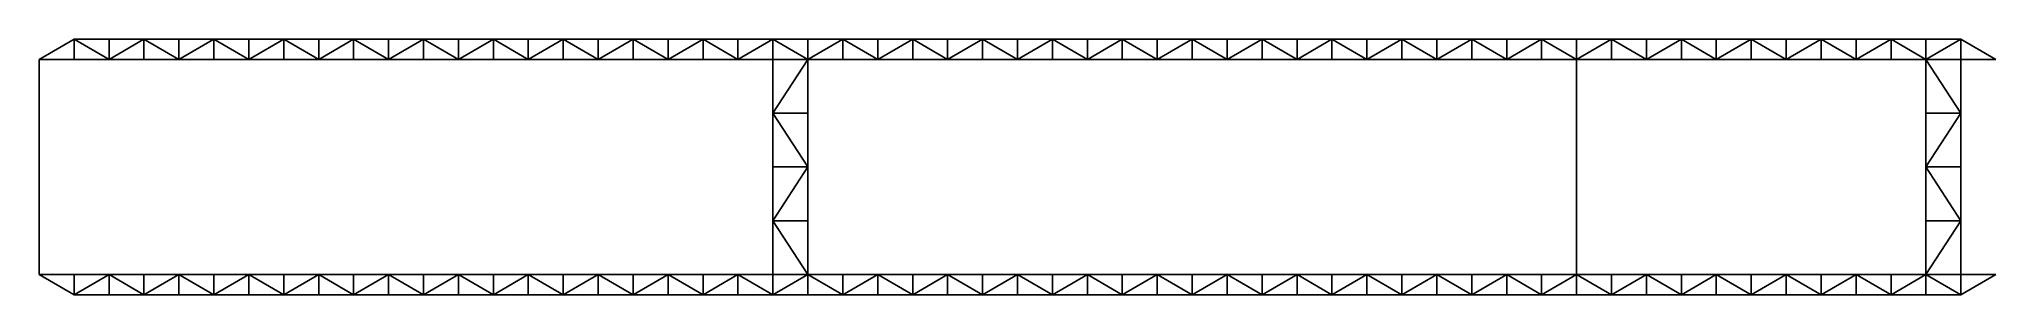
# Model space of a CAD drawing. Header units: inches. Extents: x 8 to 288, y 12 to 48.
import ezdxf

# ---------------------------------------------------------------- set-up
doc = ezdxf.new("R2010")
doc.units = ezdxf.units.IN
doc.header["$MEASUREMENT"] = 0
for name, color, linetype in [('Chords', 10, 'Continuous'), ('Decking', 12, 'Continuous'), ('Laterals', 40, 'Continuous'), ('Legs', 32, 'Continuous'), ('Tendons', 20, 'Continuous'), ('Webbing', 50, 'Continuous')]:
    doc.layers.add(name, color=color, linetype=linetype)

msp = doc.modelspace()

# ---------------------------------------------------------------- linework, layer by layer
at = {"layer": 'Chords', "extrusion": (0, 1, 0)}
msp.add_line((268, 45.41, 12.51), (8, 45.41, 12.51), dxfattribs=at)
at = {"layer": 'Chords', "extrusion": (0, -1, 0)}
msp.add_line((268, 14.59, 12.51), (8, 14.59, 12.51), dxfattribs=at)
at = {"layer": 'Decking', "extrusion": (0, 1, 0)}
msp.add_line((288, 45.41, 24.51), (8, 45.41, 24.51), dxfattribs=at)
at = {"layer": 'Decking', "extrusion": (0, -1, 0)}
msp.add_line((288, 14.59, 24.51), (8, 14.59, 24.51), dxfattribs=at)
at = {"layer": 'Laterals', "extrusion": (0, 1, 0)}
for p, q in [((283, 48.32, 22.98), (13, 48.32, 22.98)), ((8, 39.41, 18.38), (8, 39.41, 6.13)), ((228, 39.41, 18.38), (228, 39.41, 6.13))]:
    msp.add_line(p, q, dxfattribs=at)
at = {"layer": 'Laterals'}
for p, q in [((8, 39.41, 12.51), (8, 45.41, 12.51)), ((228, 39.41, 12.51), (228, 45.41, 12.51)), ((8, 20.59, 18.38), (8, 39.41, 18.38)), ((8, 39.41, 12.51), (8, 20.59, 12.51)), ((228, 20.59, 18.38), (228, 39.41, 18.38)), ((228, 39.41, 12.51), (228, 20.59, 12.51)), ((8, 20.59, 12.51), (8, 14.59, 12.51)), ((228, 20.59, 12.51), (228, 14.59, 12.51))]:
    msp.add_line(p, q, dxfattribs=at)
at = {"layer": 'Laterals', "extrusion": (1, 0, -1e-16)}
for p, q in [((113, 14.59, 21.51), (113, 45.41, 21.51)), ((118, 14.59, 18.51), (118, 45.41, 18.51)), ((278, 14.59, 18.51), (278, 45.41, 18.51)), ((283, 14.59, 21.51), (283, 45.41, 21.51))]:
    msp.add_line(p, q, dxfattribs=at)
at = {"layer": 'Laterals', "extrusion": (-3e-16, -1, 0)}
for p, q in [((8, 20.59, 18.38), (8, 20.59, 6.13)), ((228, 20.59, 18.38), (228, 20.59, 6.13))]:
    msp.add_line(p, q, dxfattribs=at)
at = {"layer": 'Laterals', "extrusion": (0, -1, 0)}
msp.add_line((283, 11.68, 22.98), (13, 11.68, 22.98), dxfattribs=at)
at = {"layer": 'Legs', "extrusion": (0, 1, 0)}
for p, q in [((8, 45.41, 24.51), (8, 45.41)), ((228, 45.41, 24.51), (228, 45.41))]:
    msp.add_line(p, q, dxfattribs=at)
at = {"layer": 'Legs', "extrusion": (0, -1, 0)}
for p, q in [((8, 14.59, 24.51), (8, 14.59)), ((228, 14.59, 24.51), (228, 14.59))]:
    msp.add_line(p, q, dxfattribs=at)
at = {"layer": 'Tendons', "extrusion": (0, 1, 0)}
for p, q in [((18, 45.41, 18.51), (8, 45.41, 24.51)), ((18, 45.41, 18.51), (8, 45.41, 12.51)), ((28, 45.41, 24.51), (18, 45.41, 18.51)), ((28, 45.41, 12.51), (18, 45.41, 18.51)), ((28, 45.41, 24.51), (38, 45.41, 18.51)), ((28, 45.41, 12.51), (38, 45.41, 18.51)), ((38, 45.41, 18.51), (48, 45.41, 24.51)), ((38, 45.41, 18.51), (48, 45.41, 12.51)), ((58, 45.41, 18.51), (48, 45.41, 24.51)), ((58, 45.41, 18.51), (48, 45.41, 12.51)), ((68, 45.41, 24.51), (58, 45.41, 18.51)), ((68, 45.41, 12.51), (58, 45.41, 18.51)), ((68, 45.41, 24.51), (78, 45.41, 18.51)), ((68, 45.41, 12.51), (78, 45.41, 18.51)), ((78, 45.41, 18.51), (88, 45.41, 24.51)), ((78, 45.41, 18.51), (88, 45.41, 12.51)), ((98, 45.41, 18.51), (88, 45.41, 24.51)), ((98, 45.41, 18.51), (88, 45.41, 12.51)), ((108, 45.41, 24.51), (98, 45.41, 18.51)), ((108, 45.41, 12.51), (98, 45.41, 18.51)), ((108, 45.41, 24.51), (118, 45.41, 18.51)), ((108, 45.41, 12.51), (118, 45.41, 18.51)), ((118, 45.41, 18.51), (128, 45.41, 24.51)), ((118, 45.41, 18.51), (128, 45.41, 12.51)), ((138, 45.41, 18.51), (128, 45.41, 24.51)), ((138, 45.41, 18.51), (128, 45.41, 12.51)), ((148, 45.41, 24.51), (138, 45.41, 18.51)), ((148, 45.41, 12.51), (138, 45.41, 18.51)), ((148, 45.41, 24.51), (158, 45.41, 18.51)), ((148, 45.41, 12.51), (158, 45.41, 18.51)), ((158, 45.41, 18.51), (168, 45.41, 24.51)), ((158, 45.41, 18.51), (168, 45.41, 12.51)), ((178, 45.41, 18.51), (168, 45.41, 24.51)), ((178, 45.41, 18.51), (168, 45.41, 12.51)), ((188, 45.41, 24.51), (178, 45.41, 18.51)), ((188, 45.41, 12.51), (178, 45.41, 18.51)), ((188, 45.41, 24.51), (198, 45.41, 18.51)), ((188, 45.41, 12.51), (198, 45.41, 18.51)), ((198, 45.41, 18.51), (208, 45.41, 24.51)), ((198, 45.41, 18.51), (208, 45.41, 12.51)), ((218, 45.41, 18.51), (208, 45.41, 24.51)), ((218, 45.41, 18.51), (208, 45.41, 12.51)), ((228, 45.41, 24.51), (218, 45.41, 18.51)), ((228, 45.41, 12.51), (218, 45.41, 18.51)), ((228, 45.41, 24.51), (238, 45.41, 18.51)), ((228, 45.41, 12.51), (238, 45.41, 18.51)), ((238, 45.41, 18.51), (248, 45.41, 24.51)), ((238, 45.41, 18.51), (248, 45.41, 12.51)), ((258, 45.41, 18.51), (248, 45.41, 24.51)), ((258, 45.41, 18.51), (248, 45.41, 12.51)), ((268, 45.41, 24.51), (258, 45.41, 18.51)), ((268, 45.41, 12.51), (258, 45.41, 18.51)), ((268, 45.41, 24.51), (278, 45.41, 18.51)), ((268, 45.41, 12.51), (278, 45.41, 18.51)), ((278, 45.41, 18.51), (288, 45.41, 24.51))]:
    msp.add_line(p, q, dxfattribs=at)
at = {"layer": 'Tendons', "extrusion": (1, 0, -1e-16)}
for p, q in [((18, 45.41, 24.51), (18, 45.41, 18.51)), ((38, 45.41, 24.51), (38, 45.41, 18.51)), ((58, 45.41, 24.51), (58, 45.41, 18.51)), ((78, 45.41, 24.51), (78, 45.41, 18.51)), ((98, 45.41, 24.51), (98, 45.41, 18.51)), ((118, 45.41, 24.51), (118, 45.41, 18.51)), ((138, 45.41, 24.51), (138, 45.41, 18.51)), ((158, 45.41, 24.51), (158, 45.41, 18.51)), ((178, 45.41, 24.51), (178, 45.41, 18.51)), ((198, 45.41, 24.51), (198, 45.41, 18.51)), ((218, 45.41, 24.51), (218, 45.41, 18.51)), ((238, 45.41, 24.51), (238, 45.41, 18.51)), ((258, 45.41, 24.51), (258, 45.41, 18.51)), ((278, 45.41, 24.51), (278, 45.41, 18.51)), ((18, 14.59, 24.51), (18, 14.59, 18.51)), ((38, 14.59, 24.51), (38, 14.59, 18.51)), ((58, 14.59, 24.51), (58, 14.59, 18.51)), ((78, 14.59, 24.51), (78, 14.59, 18.51)), ((98, 14.59, 24.51), (98, 14.59, 18.51)), ((118, 14.59, 24.51), (118, 14.59, 18.51)), ((138, 14.59, 24.51), (138, 14.59, 18.51)), ((158, 14.59, 24.51), (158, 14.59, 18.51)), ((178, 14.59, 24.51), (178, 14.59, 18.51)), ((198, 14.59, 24.51), (198, 14.59, 18.51)), ((218, 14.59, 24.51), (218, 14.59, 18.51)), ((238, 14.59, 24.51), (238, 14.59, 18.51)), ((258, 14.59, 24.51), (258, 14.59, 18.51)), ((278, 14.59, 24.51), (278, 14.59, 18.51))]:
    msp.add_line(p, q, dxfattribs=at)
at = {"layer": 'Tendons', "extrusion": (0, -1, 0)}
for p, q in [((18, 14.59, 18.51), (8, 14.59, 24.51)), ((18, 14.59, 18.51), (8, 14.59, 12.51)), ((28, 14.59, 24.51), (18, 14.59, 18.51)), ((28, 14.59, 12.51), (18, 14.59, 18.51)), ((28, 14.59, 24.51), (38, 14.59, 18.51)), ((28, 14.59, 12.51), (38, 14.59, 18.51)), ((38, 14.59, 18.51), (48, 14.59, 24.51)), ((38, 14.59, 18.51), (48, 14.59, 12.51)), ((58, 14.59, 18.51), (48, 14.59, 24.51)), ((58, 14.59, 18.51), (48, 14.59, 12.51)), ((68, 14.59, 24.51), (58, 14.59, 18.51)), ((68, 14.59, 12.51), (58, 14.59, 18.51)), ((68, 14.59, 24.51), (78, 14.59, 18.51)), ((68, 14.59, 12.51), (78, 14.59, 18.51)), ((78, 14.59, 18.51), (88, 14.59, 24.51)), ((78, 14.59, 18.51), (88, 14.59, 12.51)), ((98, 14.59, 18.51), (88, 14.59, 24.51)), ((98, 14.59, 18.51), (88, 14.59, 12.51)), ((108, 14.59, 24.51), (98, 14.59, 18.51)), ((108, 14.59, 12.51), (98, 14.59, 18.51)), ((108, 14.59, 24.51), (118, 14.59, 18.51)), ((108, 14.59, 12.51), (118, 14.59, 18.51)), ((118, 14.59, 18.51), (128, 14.59, 24.51)), ((118, 14.59, 18.51), (128, 14.59, 12.51)), ((138, 14.59, 18.51), (128, 14.59, 24.51)), ((138, 14.59, 18.51), (128, 14.59, 12.51)), ((148, 14.59, 24.51), (138, 14.59, 18.51)), ((148, 14.59, 12.51), (138, 14.59, 18.51)), ((148, 14.59, 24.51), (158, 14.59, 18.51)), ((148, 14.59, 12.51), (158, 14.59, 18.51)), ((158, 14.59, 18.51), (168, 14.59, 24.51)), ((158, 14.59, 18.51), (168, 14.59, 12.51)), ((178, 14.59, 18.51), (168, 14.59, 24.51)), ((178, 14.59, 18.51), (168, 14.59, 12.51)), ((188, 14.59, 24.51), (178, 14.59, 18.51)), ((188, 14.59, 12.51), (178, 14.59, 18.51)), ((188, 14.59, 24.51), (198, 14.59, 18.51)), ((188, 14.59, 12.51), (198, 14.59, 18.51)), ((198, 14.59, 18.51), (208, 14.59, 24.51)), ((198, 14.59, 18.51), (208, 14.59, 12.51)), ((218, 14.59, 18.51), (208, 14.59, 24.51)), ((218, 14.59, 18.51), (208, 14.59, 12.51)), ((228, 14.59, 24.51), (218, 14.59, 18.51)), ((228, 14.59, 12.51), (218, 14.59, 18.51)), ((228, 14.59, 24.51), (238, 14.59, 18.51)), ((228, 14.59, 12.51), (238, 14.59, 18.51)), ((238, 14.59, 18.51), (248, 14.59, 24.51)), ((238, 14.59, 18.51), (248, 14.59, 12.51)), ((258, 14.59, 18.51), (248, 14.59, 24.51)), ((258, 14.59, 18.51), (248, 14.59, 12.51)), ((268, 14.59, 24.51), (258, 14.59, 18.51)), ((268, 14.59, 12.51), (258, 14.59, 18.51)), ((268, 14.59, 24.51), (278, 14.59, 18.51)), ((268, 14.59, 12.51), (278, 14.59, 18.51)), ((278, 14.59, 18.51), (288, 14.59, 24.51))]:
    msp.add_line(p, q, dxfattribs=at)
at = {"layer": 'Webbing', "extrusion": (1, 0, -1e-16)}
for p, q in [((8, 45.41, 24.51), (13, 48.32, 22.98)), ((13, 45.41, 24.51), (13, 48.32, 22.98)), ((13, 48.32, 22.98), (18, 45.41, 24.51)), ((13, 45.41, 21.51), (13, 48.32, 22.98)), ((13, 48.32, 22.98), (18, 45.41, 21.51)), ((18, 45.41, 24.51), (18, 48.32, 22.98)), ((18, 45.41, 24.51), (23, 48.32, 22.98)), ((18, 45.41, 21.51), (18, 48.32, 22.98)), ((18, 45.41, 21.51), (23, 48.32, 22.98)), ((23, 45.41, 24.51), (23, 48.32, 22.98)), ((23, 48.32, 22.98), (28, 45.41, 24.51)), ((23, 45.41, 21.51), (23, 48.32, 22.98)), ((28, 45.41, 24.51), (28, 48.32, 22.98)), ((28, 45.41, 24.51), (33, 48.32, 22.98)), ((33, 45.41, 24.51), (33, 48.32, 22.98)), ((33, 48.32, 22.98), (38, 45.41, 24.51)), ((33, 45.41, 21.51), (33, 48.32, 22.98)), ((33, 48.32, 22.98), (38, 45.41, 21.51)), ((38, 45.41, 24.51), (38, 48.32, 22.98)), ((38, 45.41, 24.51), (43, 48.32, 22.98)), ((38, 45.41, 21.51), (38, 48.32, 22.98)), ((38, 45.41, 21.51), (43, 48.32, 22.98)), ((43, 45.41, 24.51), (43, 48.32, 22.98)), ((43, 48.32, 22.98), (48, 45.41, 24.51)), ((43, 45.41, 21.51), (43, 48.32, 22.98)), ((48, 45.41, 24.51), (48, 48.32, 22.98)), ((48, 45.41, 24.51), (53, 48.32, 22.98)), ((53, 45.41, 24.51), (53, 48.32, 22.98)), ((53, 48.32, 22.98), (58, 45.41, 24.51)), ((53, 45.41, 21.51), (53, 48.32, 22.98)), ((53, 48.32, 22.98), (58, 45.41, 21.51)), ((58, 45.41, 24.51), (58, 48.32, 22.98)), ((58, 45.41, 24.51), (63, 48.32, 22.98)), ((58, 45.41, 21.51), (58, 48.32, 22.98)), ((58, 45.41, 21.51), (63, 48.32, 22.98)), ((63, 45.41, 24.51), (63, 48.32, 22.98)), ((63, 48.32, 22.98), (68, 45.41, 24.51)), ((63, 45.41, 21.51), (63, 48.32, 22.98)), ((68, 45.41, 24.51), (68, 48.32, 22.98)), ((68, 45.41, 24.51), (73, 48.32, 22.98)), ((73, 45.41, 24.51), (73, 48.32, 22.98)), ((73, 48.32, 22.98), (78, 45.41, 24.51)), ((73, 45.41, 21.51), (73, 48.32, 22.98)), ((73, 48.32, 22.98), (78, 45.41, 21.51)), ((78, 45.41, 24.51), (78, 48.32, 22.98)), ((78, 45.41, 24.51), (83, 48.32, 22.98)), ((78, 45.41, 21.51), (78, 48.32, 22.98)), ((78, 45.41, 21.51), (83, 48.32, 22.98)), ((83, 45.41, 24.51), (83, 48.32, 22.98)), ((83, 48.32, 22.98), (88, 45.41, 24.51)), ((83, 45.41, 21.51), (83, 48.32, 22.98)), ((88, 45.41, 24.51), (88, 48.32, 22.98)), ((88, 45.41, 24.51), (93, 48.32, 22.98)), ((93, 45.41, 24.51), (93, 48.32, 22.98)), ((93, 48.32, 22.98), (98, 45.41, 24.51)), ((93, 45.41, 21.51), (93, 48.32, 22.98)), ((93, 48.32, 22.98), (98, 45.41, 21.51)), ((98, 45.41, 24.51), (98, 48.32, 22.98)), ((98, 45.41, 24.51), (103, 48.32, 22.98)), ((98, 45.41, 21.51), (98, 48.32, 22.98)), ((98, 45.41, 21.51), (103, 48.32, 22.98)), ((103, 45.41, 24.51), (103, 48.32, 22.98)), ((103, 48.32, 22.98), (108, 45.41, 24.51)), ((103, 45.41, 21.51), (103, 48.32, 22.98)), ((108, 45.41, 24.51), (108, 48.32, 22.98)), ((108, 45.41, 24.51), (113, 48.32, 22.98)), ((113, 45.41, 24.51), (113, 48.32, 22.98)), ((113, 48.32, 22.98), (118, 45.41, 24.51)), ((113, 45.41, 21.51), (113, 48.32, 22.98)), ((113, 48.32, 22.98), (118, 45.41, 21.51)), ((118, 45.41, 24.51), (118, 48.32, 22.98)), ((118, 45.41, 24.51), (123, 48.32, 22.98)), ((118, 45.41, 21.51), (118, 48.32, 22.98)), ((118, 45.41, 21.51), (123, 48.32, 22.98)), ((123, 45.41, 24.51), (123, 48.32, 22.98)), ((123, 48.32, 22.98), (128, 45.41, 24.51)), ((123, 45.41, 21.51), (123, 48.32, 22.98)), ((128, 45.41, 24.51), (128, 48.32, 22.98)), ((128, 45.41, 24.51), (133, 48.32, 22.98)), ((133, 45.41, 24.51), (133, 48.32, 22.98)), ((133, 48.32, 22.98), (138, 45.41, 24.51)), ((133, 45.41, 21.51), (133, 48.32, 22.98)), ((133, 48.32, 22.98), (138, 45.41, 21.51)), ((138, 45.41, 24.51), (138, 48.32, 22.98)), ((138, 45.41, 24.51), (143, 48.32, 22.98)), ((138, 45.41, 21.51), (138, 48.32, 22.98)), ((138, 45.41, 21.51), (143, 48.32, 22.98)), ((143, 45.41, 24.51), (143, 48.32, 22.98)), ((143, 48.32, 22.98), (148, 45.41, 24.51)), ((143, 45.41, 21.51), (143, 48.32, 22.98)), ((148, 45.41, 24.51), (148, 48.32, 22.98)), ((148, 45.41, 24.51), (153, 48.32, 22.98)), ((153, 45.41, 24.51), (153, 48.32, 22.98)), ((153, 48.32, 22.98), (158, 45.41, 24.51)), ((153, 45.41, 21.51), (153, 48.32, 22.98)), ((153, 48.32, 22.98), (158, 45.41, 21.51)), ((158, 45.41, 24.51), (158, 48.32, 22.98)), ((158, 45.41, 24.51), (163, 48.32, 22.98)), ((158, 45.41, 21.51), (158, 48.32, 22.98)), ((158, 45.41, 21.51), (163, 48.32, 22.98)), ((163, 45.41, 24.51), (163, 48.32, 22.98)), ((163, 48.32, 22.98), (168, 45.41, 24.51)), ((163, 45.41, 21.51), (163, 48.32, 22.98)), ((168, 45.41, 24.51), (168, 48.32, 22.98)), ((168, 45.41, 24.51), (173, 48.32, 22.98)), ((173, 45.41, 24.51), (173, 48.32, 22.98)), ((173, 48.32, 22.98), (178, 45.41, 24.51)), ((173, 45.41, 21.51), (173, 48.32, 22.98)), ((173, 48.32, 22.98), (178, 45.41, 21.51)), ((178, 45.41, 24.51), (178, 48.32, 22.98)), ((178, 45.41, 24.51), (183, 48.32, 22.98)), ((178, 45.41, 21.51), (178, 48.32, 22.98)), ((178, 45.41, 21.51), (183, 48.32, 22.98)), ((183, 45.41, 24.51), (183, 48.32, 22.98)), ((183, 48.32, 22.98), (188, 45.41, 24.51)), ((183, 45.41, 21.51), (183, 48.32, 22.98)), ((188, 45.41, 24.51), (188, 48.32, 22.98)), ((188, 45.41, 24.51), (193, 48.32, 22.98)), ((193, 45.41, 24.51), (193, 48.32, 22.98)), ((193, 48.32, 22.98), (198, 45.41, 24.51)), ((193, 45.41, 21.51), (193, 48.32, 22.98)), ((193, 48.32, 22.98), (198, 45.41, 21.51)), ((198, 45.41, 24.51), (198, 48.32, 22.98)), ((198, 45.41, 24.51), (203, 48.32, 22.98)), ((198, 45.41, 21.51), (198, 48.32, 22.98)), ((198, 45.41, 21.51), (203, 48.32, 22.98)), ((203, 45.41, 24.51), (203, 48.32, 22.98)), ((203, 48.32, 22.98), (208, 45.41, 24.51)), ((203, 45.41, 21.51), (203, 48.32, 22.98)), ((208, 45.41, 24.51), (208, 48.32, 22.98)), ((208, 45.41, 24.51), (213, 48.32, 22.98)), ((213, 45.41, 24.51), (213, 48.32, 22.98)), ((213, 48.32, 22.98), (218, 45.41, 24.51)), ((213, 45.41, 21.51), (213, 48.32, 22.98)), ((213, 48.32, 22.98), (218, 45.41, 21.51)), ((218, 45.41, 24.51), (218, 48.32, 22.98)), ((218, 45.41, 24.51), (223, 48.32, 22.98)), ((218, 45.41, 21.51), (218, 48.32, 22.98)), ((218, 45.41, 21.51), (223, 48.32, 22.98)), ((223, 45.41, 24.51), (223, 48.32, 22.98)), ((223, 48.32, 22.98), (228, 45.41, 24.51)), ((223, 45.41, 21.51), (223, 48.32, 22.98)), ((228, 45.41, 24.51), (228, 48.32, 22.98)), ((228, 45.41, 24.51), (233, 48.32, 22.98)), ((233, 45.41, 24.51), (233, 48.32, 22.98)), ((233, 48.32, 22.98), (238, 45.41, 24.51)), ((233, 45.41, 21.51), (233, 48.32, 22.98)), ((233, 48.32, 22.98), (238, 45.41, 21.51)), ((238, 45.41, 24.51), (238, 48.32, 22.98)), ((238, 45.41, 24.51), (243, 48.32, 22.98)), ((238, 45.41, 21.51), (238, 48.32, 22.98)), ((238, 45.41, 21.51), (243, 48.32, 22.98)), ((243, 45.41, 24.51), (243, 48.32, 22.98)), ((243, 48.32, 22.98), (248, 45.41, 24.51)), ((243, 45.41, 21.51), (243, 48.32, 22.98)), ((248, 45.41, 24.51), (248, 48.32, 22.98)), ((248, 45.41, 24.51), (253, 48.32, 22.98)), ((253, 45.41, 24.51), (253, 48.32, 22.98)), ((253, 48.32, 22.98), (258, 45.41, 24.51)), ((253, 45.41, 21.51), (253, 48.32, 22.98)), ((253, 48.32, 22.98), (258, 45.41, 21.51)), ((258, 45.41, 24.51), (258, 48.32, 22.98)), ((258, 45.41, 24.51), (263, 48.32, 22.98)), ((258, 45.41, 21.51), (258, 48.32, 22.98)), ((258, 45.41, 21.51), (263, 48.32, 22.98)), ((263, 45.41, 24.51), (263, 48.32, 22.98)), ((263, 48.32, 22.98), (268, 45.41, 24.51)), ((263, 45.41, 21.51), (263, 48.32, 22.98)), ((268, 45.41, 24.51), (268, 48.32, 22.98)), ((268, 45.41, 24.51), (273, 48.32, 22.98)), ((273, 45.41, 24.51), (273, 48.32, 22.98)), ((273, 48.32, 22.98), (278, 45.41, 24.51)), ((273, 45.41, 21.51), (273, 48.32, 22.98)), ((273, 48.32, 22.98), (278, 45.41, 21.51)), ((278, 45.41, 24.51), (278, 48.32, 22.98)), ((278, 45.41, 24.51), (283, 48.32, 22.98)), ((278, 45.41, 21.51), (278, 48.32, 22.98)), ((278, 45.41, 21.51), (283, 48.32, 22.98)), ((283, 45.41, 24.51), (283, 48.32, 22.98)), ((283, 48.32, 22.98), (288, 45.41, 24.51)), ((283, 45.41, 21.51), (283, 48.32, 22.98)), ((13, 45.41, 24.51), (13, 45.41, 21.51)), ((23, 45.41, 24.51), (23, 45.41, 21.51)), ((33, 45.41, 24.51), (33, 45.41, 21.51)), ((43, 45.41, 24.51), (43, 45.41, 21.51)), ((53, 45.41, 24.51), (53, 45.41, 21.51)), ((63, 45.41, 24.51), (63, 45.41, 21.51)), ((73, 45.41, 24.51), (73, 45.41, 21.51)), ((83, 45.41, 24.51), (83, 45.41, 21.51)), ((93, 45.41, 24.51), (93, 45.41, 21.51)), ((103, 45.41, 24.51), (103, 45.41, 21.51)), ((113, 45.41, 24.51), (113, 45.41, 21.51)), ((123, 45.41, 24.51), (123, 45.41, 21.51)), ((133, 45.41, 24.51), (133, 45.41, 21.51)), ((143, 45.41, 24.51), (143, 45.41, 21.51)), ((153, 45.41, 24.51), (153, 45.41, 21.51)), ((163, 45.41, 24.51), (163, 45.41, 21.51)), ((173, 45.41, 24.51), (173, 45.41, 21.51)), ((183, 45.41, 24.51), (183, 45.41, 21.51)), ((193, 45.41, 24.51), (193, 45.41, 21.51)), ((203, 45.41, 24.51), (203, 45.41, 21.51)), ((213, 45.41, 24.51), (213, 45.41, 21.51)), ((223, 45.41, 24.51), (223, 45.41, 21.51)), ((233, 45.41, 24.51), (233, 45.41, 21.51)), ((243, 45.41, 24.51), (243, 45.41, 21.51)), ((253, 45.41, 24.51), (253, 45.41, 21.51)), ((263, 45.41, 24.51), (263, 45.41, 21.51)), ((273, 45.41, 24.51), (273, 45.41, 21.51)), ((278, 45.41, 18.51), (283, 37.7, 21.51)), ((283, 45.41, 24.51), (283, 45.41, 21.51)), ((283, 37.7, 21.51), (278, 37.7, 18.51)), ((283, 37.7, 21.51), (278, 30, 18.51)), ((283, 30, 21.51), (278, 30, 18.51)), ((278, 30, 18.51), (283, 22.3, 21.51)), ((283, 22.3, 21.51), (278, 22.3, 18.51)), ((283, 22.3, 21.51), (278, 14.59, 18.51)), ((8, 14.59, 24.51), (13, 11.68, 22.98)), ((13, 14.59, 24.51), (13, 11.68, 22.98)), ((13, 11.68, 22.98), (18, 14.59, 24.51)), ((13, 14.59, 24.51), (13, 14.59, 21.51)), ((13, 14.59, 21.51), (13, 11.68, 22.98)), ((13, 11.68, 22.98), (18, 14.59, 21.51)), ((18, 14.59, 24.51), (18, 11.68, 22.98)), ((18, 14.59, 24.51), (23, 11.68, 22.98)), ((18, 14.59, 21.51), (18, 11.68, 22.98)), ((18, 14.59, 21.51), (23, 11.68, 22.98)), ((23, 14.59, 24.51), (23, 11.68, 22.98)), ((23, 11.68, 22.98), (28, 14.59, 24.51)), ((23, 14.59, 24.51), (23, 14.59, 21.51)), ((23, 14.59, 21.51), (23, 11.68, 22.98)), ((28, 14.59, 24.51), (28, 11.68, 22.98)), ((28, 14.59, 24.51), (33, 11.68, 22.98)), ((33, 14.59, 24.51), (33, 11.68, 22.98)), ((33, 11.68, 22.98), (38, 14.59, 24.51)), ((33, 14.59, 24.51), (33, 14.59, 21.51)), ((33, 14.59, 21.51), (33, 11.68, 22.98)), ((33, 11.68, 22.98), (38, 14.59, 21.51)), ((38, 14.59, 24.51), (38, 11.68, 22.98)), ((38, 14.59, 24.51), (43, 11.68, 22.98)), ((38, 14.59, 21.51), (38, 11.68, 22.98)), ((38, 14.59, 21.51), (43, 11.68, 22.98)), ((43, 14.59, 24.51), (43, 11.68, 22.98)), ((43, 11.68, 22.98), (48, 14.59, 24.51)), ((43, 14.59, 24.51), (43, 14.59, 21.51)), ((43, 14.59, 21.51), (43, 11.68, 22.98)), ((48, 14.59, 24.51), (48, 11.68, 22.98)), ((48, 14.59, 24.51), (53, 11.68, 22.98)), ((53, 14.59, 24.51), (53, 11.68, 22.98)), ((53, 11.68, 22.98), (58, 14.59, 24.51)), ((53, 14.59, 24.51), (53, 14.59, 21.51)), ((53, 14.59, 21.51), (53, 11.68, 22.98)), ((53, 11.68, 22.98), (58, 14.59, 21.51)), ((58, 14.59, 24.51), (58, 11.68, 22.98)), ((58, 14.59, 24.51), (63, 11.68, 22.98)), ((58, 14.59, 21.51), (58, 11.68, 22.98)), ((58, 14.59, 21.51), (63, 11.68, 22.98)), ((63, 14.59, 24.51), (63, 11.68, 22.98)), ((63, 11.68, 22.98), (68, 14.59, 24.51)), ((63, 14.59, 24.51), (63, 14.59, 21.51)), ((63, 14.59, 21.51), (63, 11.68, 22.98)), ((68, 14.59, 24.51), (68, 11.68, 22.98)), ((68, 14.59, 24.51), (73, 11.68, 22.98)), ((73, 14.59, 24.51), (73, 11.68, 22.98)), ((73, 11.68, 22.98), (78, 14.59, 24.51)), ((73, 14.59, 24.51), (73, 14.59, 21.51)), ((73, 14.59, 21.51), (73, 11.68, 22.98)), ((73, 11.68, 22.98), (78, 14.59, 21.51)), ((78, 14.59, 24.51), (78, 11.68, 22.98)), ((78, 14.59, 24.51), (83, 11.68, 22.98)), ((78, 14.59, 21.51), (78, 11.68, 22.98)), ((78, 14.59, 21.51), (83, 11.68, 22.98)), ((83, 14.59, 24.51), (83, 11.68, 22.98)), ((83, 11.68, 22.98), (88, 14.59, 24.51)), ((83, 14.59, 24.51), (83, 14.59, 21.51)), ((83, 14.59, 21.51), (83, 11.68, 22.98)), ((88, 14.59, 24.51), (88, 11.68, 22.98)), ((88, 14.59, 24.51), (93, 11.68, 22.98)), ((93, 14.59, 24.51), (93, 11.68, 22.98)), ((93, 11.68, 22.98), (98, 14.59, 24.51)), ((93, 14.59, 24.51), (93, 14.59, 21.51)), ((93, 14.59, 21.51), (93, 11.68, 22.98)), ((93, 11.68, 22.98), (98, 14.59, 21.51)), ((98, 14.59, 24.51), (98, 11.68, 22.98)), ((98, 14.59, 24.51), (103, 11.68, 22.98)), ((98, 14.59, 21.51), (98, 11.68, 22.98)), ((98, 14.59, 21.51), (103, 11.68, 22.98)), ((103, 14.59, 24.51), (103, 11.68, 22.98)), ((103, 11.68, 22.98), (108, 14.59, 24.51)), ((103, 14.59, 24.51), (103, 14.59, 21.51)), ((103, 14.59, 21.51), (103, 11.68, 22.98)), ((108, 14.59, 24.51), (108, 11.68, 22.98)), ((108, 14.59, 24.51), (113, 11.68, 22.98)), ((113, 14.59, 24.51), (113, 11.68, 22.98)), ((113, 11.68, 22.98), (118, 14.59, 24.51)), ((113, 14.59, 24.51), (113, 14.59, 21.51)), ((113, 14.59, 21.51), (113, 11.68, 22.98)), ((113, 11.68, 22.98), (118, 14.59, 21.51)), ((118, 14.59, 24.51), (118, 11.68, 22.98)), ((118, 14.59, 24.51), (123, 11.68, 22.98)), ((118, 14.59, 21.51), (118, 11.68, 22.98)), ((118, 14.59, 21.51), (123, 11.68, 22.98)), ((123, 14.59, 24.51), (123, 11.68, 22.98)), ((123, 11.68, 22.98), (128, 14.59, 24.51)), ((123, 14.59, 24.51), (123, 14.59, 21.51)), ((123, 14.59, 21.51), (123, 11.68, 22.98)), ((128, 14.59, 24.51), (128, 11.68, 22.98)), ((128, 14.59, 24.51), (133, 11.68, 22.98)), ((133, 14.59, 24.51), (133, 11.68, 22.98)), ((133, 11.68, 22.98), (138, 14.59, 24.51)), ((133, 14.59, 24.51), (133, 14.59, 21.51)), ((133, 14.59, 21.51), (133, 11.68, 22.98)), ((133, 11.68, 22.98), (138, 14.59, 21.51)), ((138, 14.59, 24.51), (138, 11.68, 22.98)), ((138, 14.59, 24.51), (143, 11.68, 22.98)), ((138, 14.59, 21.51), (138, 11.68, 22.98)), ((138, 14.59, 21.51), (143, 11.68, 22.98)), ((143, 14.59, 24.51), (143, 11.68, 22.98)), ((143, 11.68, 22.98), (148, 14.59, 24.51)), ((143, 14.59, 24.51), (143, 14.59, 21.51)), ((143, 14.59, 21.51), (143, 11.68, 22.98)), ((148, 14.59, 24.51), (148, 11.68, 22.98)), ((148, 14.59, 24.51), (153, 11.68, 22.98)), ((153, 14.59, 24.51), (153, 11.68, 22.98)), ((153, 11.68, 22.98), (158, 14.59, 24.51)), ((153, 14.59, 24.51), (153, 14.59, 21.51)), ((153, 14.59, 21.51), (153, 11.68, 22.98)), ((153, 11.68, 22.98), (158, 14.59, 21.51)), ((158, 14.59, 24.51), (158, 11.68, 22.98)), ((158, 14.59, 24.51), (163, 11.68, 22.98)), ((158, 14.59, 21.51), (158, 11.68, 22.98)), ((158, 14.59, 21.51), (163, 11.68, 22.98)), ((163, 14.59, 24.51), (163, 11.68, 22.98)), ((163, 11.68, 22.98), (168, 14.59, 24.51)), ((163, 14.59, 24.51), (163, 14.59, 21.51)), ((163, 14.59, 21.51), (163, 11.68, 22.98)), ((168, 14.59, 24.51), (168, 11.68, 22.98)), ((168, 14.59, 24.51), (173, 11.68, 22.98)), ((173, 14.59, 24.51), (173, 11.68, 22.98)), ((173, 11.68, 22.98), (178, 14.59, 24.51)), ((173, 14.59, 24.51), (173, 14.59, 21.51)), ((173, 14.59, 21.51), (173, 11.68, 22.98)), ((173, 11.68, 22.98), (178, 14.59, 21.51)), ((178, 14.59, 24.51), (178, 11.68, 22.98)), ((178, 14.59, 24.51), (183, 11.68, 22.98)), ((178, 14.59, 21.51), (178, 11.68, 22.98)), ((178, 14.59, 21.51), (183, 11.68, 22.98)), ((183, 14.59, 24.51), (183, 11.68, 22.98)), ((183, 11.68, 22.98), (188, 14.59, 24.51)), ((183, 14.59, 24.51), (183, 14.59, 21.51)), ((183, 14.59, 21.51), (183, 11.68, 22.98)), ((188, 14.59, 24.51), (188, 11.68, 22.98)), ((188, 14.59, 24.51), (193, 11.68, 22.98)), ((193, 14.59, 24.51), (193, 11.68, 22.98)), ((193, 11.68, 22.98), (198, 14.59, 24.51)), ((193, 14.59, 24.51), (193, 14.59, 21.51)), ((193, 14.59, 21.51), (193, 11.68, 22.98)), ((193, 11.68, 22.98), (198, 14.59, 21.51)), ((198, 14.59, 24.51), (198, 11.68, 22.98)), ((198, 14.59, 24.51), (203, 11.68, 22.98)), ((198, 14.59, 21.51), (198, 11.68, 22.98)), ((198, 14.59, 21.51), (203, 11.68, 22.98)), ((203, 14.59, 24.51), (203, 11.68, 22.98)), ((203, 11.68, 22.98), (208, 14.59, 24.51)), ((203, 14.59, 24.51), (203, 14.59, 21.51)), ((203, 14.59, 21.51), (203, 11.68, 22.98)), ((208, 14.59, 24.51), (208, 11.68, 22.98)), ((208, 14.59, 24.51), (213, 11.68, 22.98)), ((213, 14.59, 24.51), (213, 11.68, 22.98)), ((213, 11.68, 22.98), (218, 14.59, 24.51)), ((213, 14.59, 24.51), (213, 14.59, 21.51)), ((213, 14.59, 21.51), (213, 11.68, 22.98)), ((213, 11.68, 22.98), (218, 14.59, 21.51)), ((218, 14.59, 24.51), (218, 11.68, 22.98)), ((218, 14.59, 24.51), (223, 11.68, 22.98)), ((218, 14.59, 21.51), (218, 11.68, 22.98)), ((218, 14.59, 21.51), (223, 11.68, 22.98)), ((223, 14.59, 24.51), (223, 11.68, 22.98)), ((223, 11.68, 22.98), (228, 14.59, 24.51)), ((223, 14.59, 24.51), (223, 14.59, 21.51)), ((223, 14.59, 21.51), (223, 11.68, 22.98)), ((228, 14.59, 24.51), (228, 11.68, 22.98)), ((228, 14.59, 24.51), (233, 11.68, 22.98)), ((233, 14.59, 24.51), (233, 11.68, 22.98)), ((233, 11.68, 22.98), (238, 14.59, 24.51)), ((233, 14.59, 24.51), (233, 14.59, 21.51)), ((233, 14.59, 21.51), (233, 11.68, 22.98)), ((233, 11.68, 22.98), (238, 14.59, 21.51)), ((238, 14.59, 24.51), (238, 11.68, 22.98)), ((238, 14.59, 24.51), (243, 11.68, 22.98)), ((238, 14.59, 21.51), (238, 11.68, 22.98)), ((238, 14.59, 21.51), (243, 11.68, 22.98)), ((243, 14.59, 24.51), (243, 11.68, 22.98)), ((243, 11.68, 22.98), (248, 14.59, 24.51)), ((243, 14.59, 24.51), (243, 14.59, 21.51)), ((243, 14.59, 21.51), (243, 11.68, 22.98)), ((248, 14.59, 24.51), (248, 11.68, 22.98)), ((248, 14.59, 24.51), (253, 11.68, 22.98)), ((253, 14.59, 24.51), (253, 11.68, 22.98)), ((253, 11.68, 22.98), (258, 14.59, 24.51)), ((253, 14.59, 24.51), (253, 14.59, 21.51)), ((253, 14.59, 21.51), (253, 11.68, 22.98)), ((253, 11.68, 22.98), (258, 14.59, 21.51)), ((258, 14.59, 24.51), (258, 11.68, 22.98)), ((258, 14.59, 24.51), (263, 11.68, 22.98)), ((258, 14.59, 21.51), (258, 11.68, 22.98)), ((258, 14.59, 21.51), (263, 11.68, 22.98)), ((263, 14.59, 24.51), (263, 11.68, 22.98)), ((263, 11.68, 22.98), (268, 14.59, 24.51)), ((263, 14.59, 24.51), (263, 14.59, 21.51)), ((263, 14.59, 21.51), (263, 11.68, 22.98)), ((268, 14.59, 24.51), (268, 11.68, 22.98)), ((268, 14.59, 24.51), (273, 11.68, 22.98)), ((273, 14.59, 24.51), (273, 11.68, 22.98)), ((273, 11.68, 22.98), (278, 14.59, 24.51)), ((273, 14.59, 24.51), (273, 14.59, 21.51)), ((273, 14.59, 21.51), (273, 11.68, 22.98)), ((273, 11.68, 22.98), (278, 14.59, 21.51)), ((278, 14.59, 24.51), (278, 11.68, 22.98)), ((278, 14.59, 24.51), (283, 11.68, 22.98)), ((278, 14.59, 21.51), (278, 11.68, 22.98)), ((278, 14.59, 21.51), (283, 11.68, 22.98)), ((283, 14.59, 24.51), (283, 11.68, 22.98)), ((283, 11.68, 22.98), (288, 14.59, 24.51)), ((283, 14.59, 24.51), (283, 14.59, 21.51)), ((283, 14.59, 21.51), (283, 11.68, 22.98))]:
    msp.add_line(p, q, dxfattribs=at)
at = {"layer": 'Webbing', "extrusion": (0, -1, 0)}
for p, q in [((8, 45.41, 24.51), (8, 39.41, 18.38)), ((8, 39.41, 18.38), (8, 45.41, 18.38)), ((8, 39.41, 18.38), (8, 45.41, 12.51)), ((8, 45.41), (8, 39.41, 6.13)), ((8, 45.41, 6.13), (8, 39.41, 6.13)), ((8, 39.41, 6.13), (8, 45.41, 12.51)), ((228, 45.41, 24.51), (228, 39.41, 18.38)), ((228, 39.41, 18.38), (228, 45.41, 18.38)), ((228, 39.41, 18.38), (228, 45.41, 12.51)), ((228, 45.41), (228, 39.41, 6.13)), ((228, 45.41, 6.13), (228, 39.41, 6.13)), ((228, 39.41, 6.13), (228, 45.41, 12.51))]:
    msp.add_line(p, q, dxfattribs=at)
at = {"layer": 'Webbing', "extrusion": (-1, 0, -1e-16)}
for p, q in [((118, 45.41, 18.51), (113, 37.7, 21.51)), ((113, 37.7, 21.51), (118, 37.7, 18.51)), ((113, 37.7, 21.51), (118, 30, 18.51)), ((113, 30, 21.51), (118, 30, 18.51)), ((118, 30, 18.51), (113, 22.3, 21.51)), ((113, 22.3, 21.51), (118, 22.3, 18.51)), ((113, 22.3, 21.51), (118, 14.59, 18.51))]:
    msp.add_line(p, q, dxfattribs=at)
at = {"layer": 'Webbing'}
for p, q in [((8, 39.41, 18.38), (8, 33.65, 12.51)), ((228, 39.41, 18.38), (228, 33.65, 12.51)), ((8, 30, 18.38), (8, 33.65, 12.51)), ((228, 30, 18.38), (228, 33.65, 12.51)), ((8, 26.35, 12.51), (8, 30, 18.38)), ((228, 26.35, 12.51), (228, 30, 18.38)), ((8, 20.59, 18.38), (8, 26.35, 12.51)), ((228, 20.59, 18.38), (228, 26.35, 12.51))]:
    msp.add_line(p, q, dxfattribs=at)
at = {"layer": 'Webbing', "extrusion": (3e-16, 1, 0)}
for p, q in [((8, 14.59, 24.51), (8, 20.59, 18.38)), ((8, 20.59, 18.38), (8, 14.59, 18.38)), ((8, 20.59, 18.38), (8, 14.59, 12.51)), ((8, 14.59), (8, 20.59, 6.13)), ((8, 14.59, 6.13), (8, 20.59, 6.13)), ((8, 20.59, 6.13), (8, 14.59, 12.51)), ((228, 14.59, 24.51), (228, 20.59, 18.38)), ((228, 20.59, 18.38), (228, 14.59, 18.38)), ((228, 20.59, 18.38), (228, 14.59, 12.51)), ((228, 14.59), (228, 20.59, 6.13)), ((228, 14.59, 6.13), (228, 20.59, 6.13)), ((228, 20.59, 6.13), (228, 14.59, 12.51))]:
    msp.add_line(p, q, dxfattribs=at)

doc.saveas('drawing.dxf')
